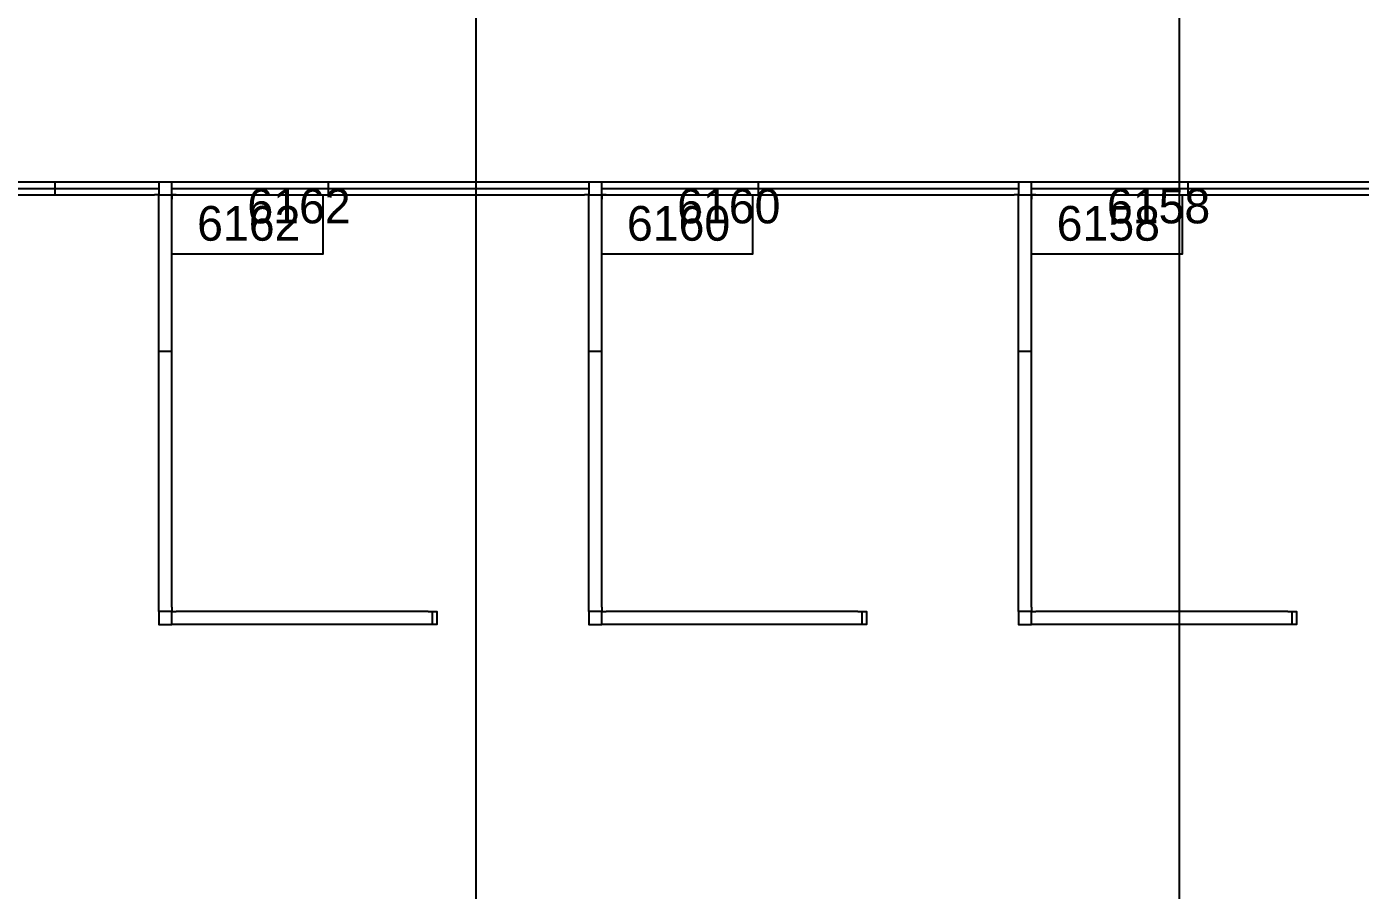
# Model space of a CAD drawing. Header units: millimetres. Extents: x 18694 to 89916, y 18694 to 89916.
# Drawn here: x 74181 to 81984, y 34371 to 39428 of the extents above; entities that cross this region are included whole.
import ezdxf

# ---------------------------------------------------------------- set-up
doc = ezdxf.new("R2010")
doc.units = ezdxf.units.MM
doc.header["$MEASUREMENT"] = 0
for name, color, linetype in [('GRIDLN', 7, 'Continuous'), ('PANELS_201', 7, 'Continuous'), ('RMNUM', 7, 'Continuous')]:
    doc.layers.add(name, color=color, linetype=linetype)

msp = doc.modelspace()

# ---------------------------------------------------------------- linework, layer by layer
at = {"layer": 'GRIDLN', "color": 9}
for p, q in [((76809.6, 88696.8), (76809.6, 18694.4)), ((80924.4, 88696.8), (80924.4, 18694.4))]:
    msp.add_line(p, q, dxfattribs=at)
at = {"layer": 'PANELS_201', "color": 6}
for points in [[(72821.8, 38481), (74345.8, 38481)], [(72847.2, 38519.1), (74320.4, 38519.1)], [(74320.4, 38519.1), (74371.2, 38519.1)], [(74345.8, 38519.1), (74345.8, 38442.9)], [(74345.8, 38481), (74955.4, 38481)], [(74371.2, 38519.1), (74930, 38519.1)], [(74930, 38519.1), (74955.4, 38519.1), (74955.4, 38442.9), (74930, 38442.9)], [(74955.4, 38519.1), (75031.6, 38519.1)], [(75057, 38442.9), (75031.6, 38442.9), (75031.6, 38519.1), (75057, 38519.1)], [(75031.6, 38481), (75946, 38481)], [(75057, 38519.1), (75920.6, 38519.1)], [(75920.6, 38519.1), (75971.4, 38519.1)], [(75946, 38519.1), (75946, 38442.9)], [(75946, 38481), (77470, 38481)], [(75971.4, 38519.1), (77444.6, 38519.1)], [(77444.6, 38519.1), (77470, 38519.1), (77470, 38442.9), (77444.6, 38442.9)], [(77470, 38519.1), (77546.2, 38519.1)], [(77571.6, 38442.9), (77546.2, 38442.9), (77546.2, 38519.1), (77571.6, 38519.1)], [(77546.2, 38481), (78460.6, 38481)], [(77571.6, 38519.1), (78435.2, 38519.1)], [(78435.2, 38519.1), (78486, 38519.1)], [(78460.6, 38519.1), (78460.6, 38442.9)], [(78460.6, 38481), (79984.6, 38481)], [(78486, 38519.1), (79959.2, 38519.1)], [(79959.2, 38519.1), (79984.6, 38519.1), (79984.6, 38442.9), (79959.2, 38442.9)], [(79984.6, 38519.1), (80060.8, 38519.1)], [(80086.2, 38442.9), (80060.8, 38442.9), (80060.8, 38519.1), (80086.2, 38519.1)], [(80060.8, 38481), (80975.2, 38481)], [(80086.2, 38519.1), (80949.8, 38519.1)], [(80949.8, 38519.1), (81000.6, 38519.1)], [(80975.2, 38519.1), (80975.2, 38442.9)], [(80975.2, 38481), (82499.2, 38481)], [(81000.6, 38519.1), (82473.8, 38519.1)], [(72847.2, 38442.9), (74320.4, 38442.9)], [(74320.4, 38442.9), (74371.2, 38442.9)], [(74371.2, 38442.9), (74930, 38442.9)], [(74955.4, 38417.5), (74955.4, 38442.9), (75031.6, 38442.9), (75031.6, 38417.5)], [(74955.4, 37553.9), (74955.4, 38417.5)], [(75031.6, 37553.9), (75031.6, 38417.5)], [(75057, 38442.9), (75920.6, 38442.9)], [(75920.6, 38442.9), (75971.4, 38442.9)], [(75971.4, 38442.9), (77444.6, 38442.9)], [(77470, 38417.5), (77470, 38442.9), (77546.2, 38442.9), (77546.2, 38417.5)], [(77470, 37553.9), (77470, 38417.5)], [(77546.2, 37553.9), (77546.2, 38417.5)], [(77571.6, 38442.9), (78435.2, 38442.9)], [(78435.2, 38442.9), (78486, 38442.9)], [(78486, 38442.9), (79959.2, 38442.9)], [(79984.6, 38417.5), (79984.6, 38442.9), (80060.8, 38442.9), (80060.8, 38417.5)], [(79984.6, 37553.9), (79984.6, 38417.5)], [(80060.8, 37553.9), (80060.8, 38417.5)], [(80086.2, 38442.9), (80949.8, 38442.9)], [(80949.8, 38442.9), (81000.6, 38442.9)], [(81000.6, 38442.9), (82473.8, 38442.9)], [(74955.4, 37503.1), (74955.4, 37553.9)], [(75031.6, 37503.1), (75031.6, 37553.9)], [(77470, 37503.1), (77470, 37553.9)], [(77546.2, 37503.1), (77546.2, 37553.9)], [(79984.6, 37503.1), (79984.6, 37553.9)], [(80060.8, 37503.1), (80060.8, 37553.9)], [(74955.4, 37528.5), (75031.6, 37528.5)], [(74955.4, 36029.9), (74955.4, 37503.1)], [(75031.6, 36029.9), (75031.6, 37503.1)], [(77470, 37528.5), (77546.2, 37528.5)], [(77470, 36029.9), (77470, 37503.1)], [(77546.2, 36029.9), (77546.2, 37503.1)], [(79984.6, 37528.5), (80060.8, 37528.5)], [(79984.6, 36029.9), (79984.6, 37503.1)], [(80060.8, 36029.9), (80060.8, 37503.1)], [(75031.6, 36029.9), (75031.6, 36004.5), (74955.4, 36004.5), (74955.4, 36029.9)], [(74955.4, 36004.5), (74955.4, 35928.3), (75031.6, 35928.3)], [(75057, 35928.3), (75031.6, 35928.3), (75031.6, 36004.5), (75057, 36004.5)], [(76530.2, 36004.5), (75057, 36004.5)], [(76530.2, 36004.5), (76555.6, 36004.5), (76581, 36004.5), (76581, 35928.3), (76530.2, 35928.3)], [(76555.6, 35928.3), (76555.6, 36004.5)], [(77546.2, 36029.9), (77546.2, 36004.5), (77470, 36004.5), (77470, 36029.9)], [(77470, 36004.5), (77470, 35928.3), (77546.2, 35928.3)], [(77571.6, 35928.3), (77546.2, 35928.3), (77546.2, 36004.5), (77571.6, 36004.5)], [(79044.8, 36004.5), (77571.6, 36004.5)], [(79044.8, 36004.5), (79070.2, 36004.5), (79095.6, 36004.5), (79095.6, 35928.3), (79044.8, 35928.3)], [(79070.2, 35928.3), (79070.2, 36004.5)], [(80060.8, 36029.9), (80060.8, 36004.5), (79984.6, 36004.5), (79984.6, 36029.9)], [(79984.6, 36004.5), (79984.6, 35928.3), (80060.8, 35928.3)], [(80086.2, 35928.3), (80060.8, 35928.3), (80060.8, 36004.5), (80086.2, 36004.5)], [(81559.4, 36004.5), (80086.2, 36004.5)], [(81559.4, 36004.5), (81584.8, 36004.5), (81610.2, 36004.5), (81610.2, 35928.3), (81559.4, 35928.3)], [(81584.8, 35928.3), (81584.8, 36004.5)], [(76530.2, 35928.3), (75057, 35928.3)], [(79044.8, 35928.3), (77571.6, 35928.3)], [(81559.4, 35928.3), (80086.2, 35928.3)]]:
    msp.add_lwpolyline(points, dxfattribs=at)
at = {"layer": 'RMNUM', "color": 30}
for points in [[(75031.6, 38442.9), (75913.52897, 38442.9), (75913.52897, 38096.000313), (75031.6, 38096.000313), (75031.6, 38442.9)], [(77546.2, 38442.9), (78428.12897, 38442.9), (78428.12897, 38096.000313), (77546.2, 38096.000313), (77546.2, 38442.9)], [(80060.8, 38442.9), (80942.72897, 38442.9), (80942.72897, 38096.000313), (80060.8, 38096.000313), (80060.8, 38442.9)]]:
    msp.add_lwpolyline(points, dxfattribs=at)

# ---------------------------------------------------------------- texts
for s, p in [('6162', (75472.564498, 38276.260633)), ('6160', (77987.164498, 38276.260633)), ('6158', (80501.764498, 38276.260633)), ('6162', (75178.650212, 38174.660633)), ('6160', (77693.250212, 38174.660633)), ('6158', (80207.850212, 38174.660633))]:
    msp.add_text(s, height=203.2, dxfattribs=at).set_placement(p)

doc.saveas('drawing.dxf')
